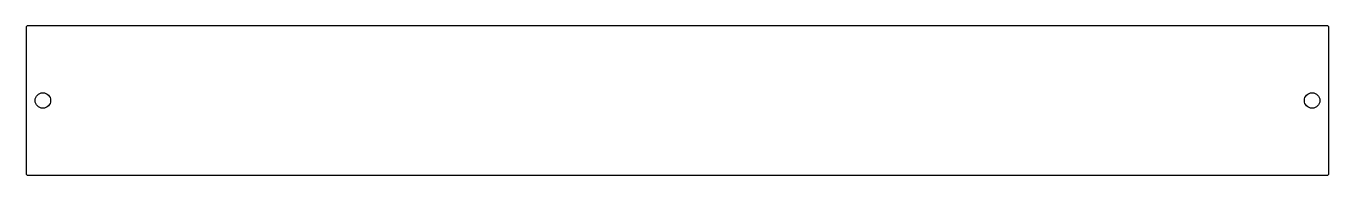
# Model space of a CAD drawing. Header units: millimetres. Extents: x -90 to 90, y -10 to 10.
import ezdxf

# ---------------------------------------------------------------- set-up
doc = ezdxf.new("R2010")
doc.units = ezdxf.units.MM
doc.layers.add('CUTOUTS', color=1, linetype='CONTINUOUS')
doc.layers.add('PERIMETER', color=5, linetype='CONTINUOUS')

msp = doc.modelspace()

# ---------------------------------------------------------------- linework, layer by layer
at = {"layer": 'CUTOUTS'}
for centre in [(-87.75, 0), (87.75, 0)]:
    msp.add_circle(centre, 1.075, dxfattribs=at)
at = {"layer": 'PERIMETER'}
msp.add_lwpolyline([(89.9, -10.325, 0.4142136), (90.075, -10.15), (90.075, 10.15, 0.4142136), (89.9, 10.325), (-89.9, 10.325, 0.4142136), (-90.075, 10.15), (-90.075, -10.15, 0.4142136), (-89.9, -10.325)], format="xyb", close=True, dxfattribs=at)

doc.saveas('drawing.dxf')
